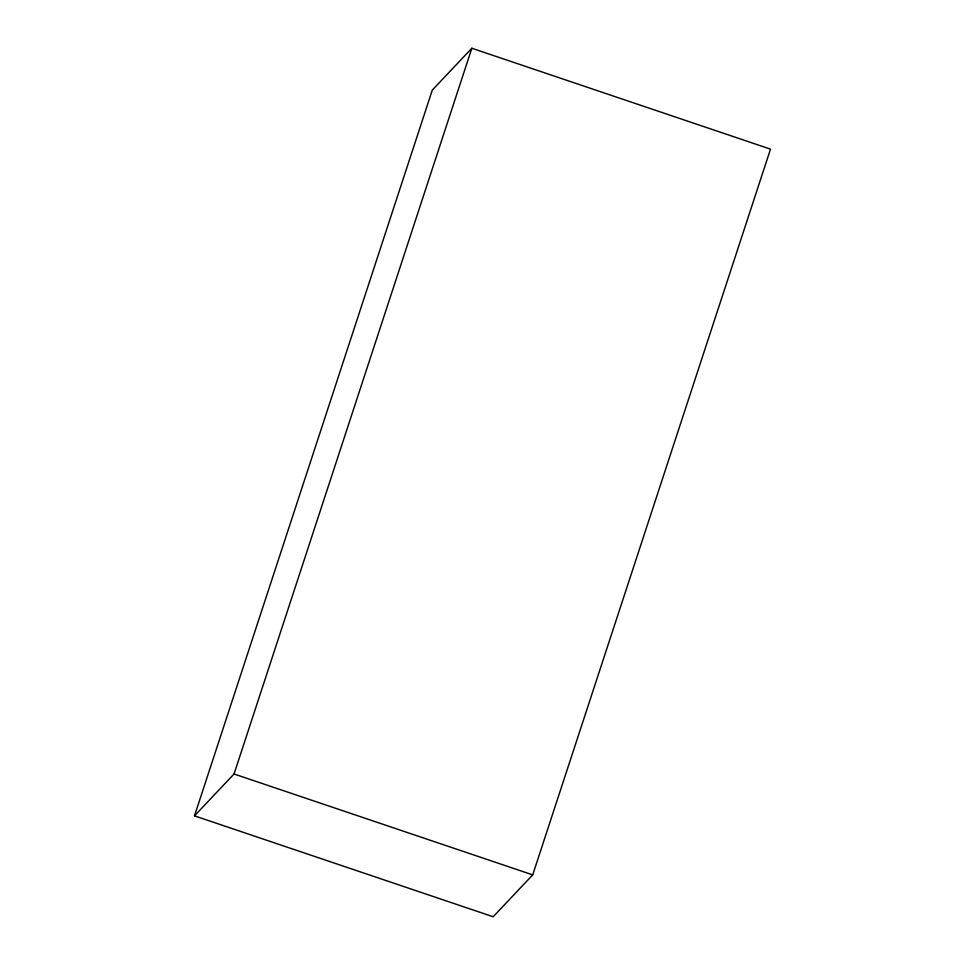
<?xml version="1.0" encoding="UTF-8"?>
<svg xmlns="http://www.w3.org/2000/svg" width="965" height="965" viewBox="0 0 965 965"><rect width="100%" height="100%" fill="white"/><g stroke="black" fill="none" stroke-linecap="round" stroke-linejoin="round"><path stroke-width="1.45" d="M194.496 815.859L432.284 90.119L471.837 48.25L770.504 149.141L532.716 874.881L493.163 916.75L194.496 815.859L234.049 773.99L471.837 48.25M234.049 773.99L532.716 874.881"/></g></svg>
